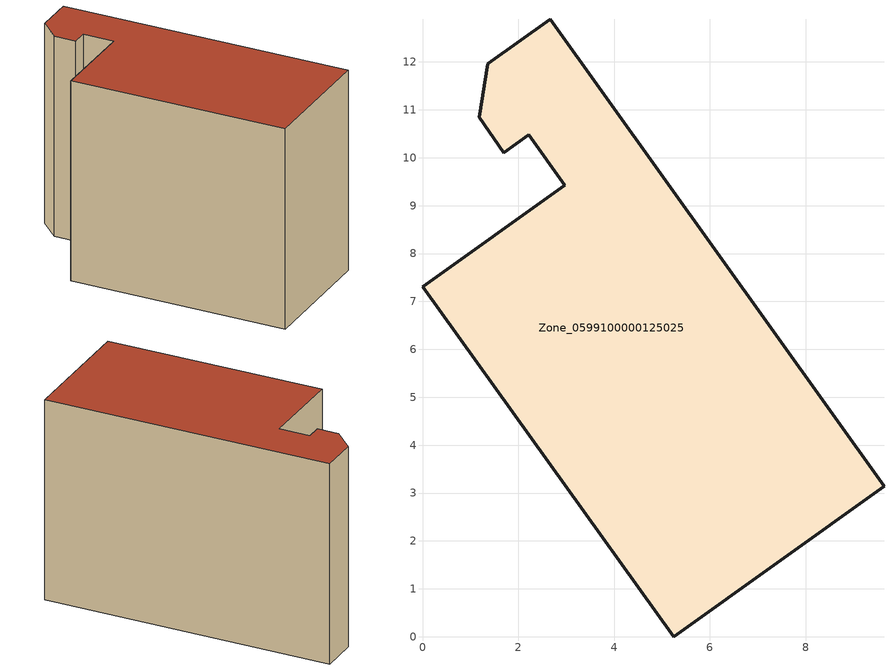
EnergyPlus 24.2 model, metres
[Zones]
Zone_0599100000125025
 floor ground (C_G): 1.18,10.84 1.36,11.96 2.67,12.89 9.63,3.14 5.24,0 0,7.31 2.97,9.43 2.22,10.48 1.69,10.1 z0
 wall outside (C_F): 5.24,0 9.63,3.14 2.67,12.89 1.36,11.96 1.18,10.84 1.69,10.1 2.22,10.48 2.97,9.43 0,7.31 5.24,0 z0:8.47
 roof outside (C_R): 1.69,10.1 2.22,10.48 2.97,9.43 0,7.31 5.24,0 9.63,3.14 2.67,12.89 1.36,11.96 1.18,10.84 z8.47
[BUILDING]
Pand.0599100000125025: North Axis=0; Terrain=City; Loads Convergence Tolerance Value=0.04; Temperature Convergence Tolerance Value=0.4; Solar Distribution=FullExterior; Maximum Number of Warmup Days=25; Minimum Number of Warmup Days=1
[Site:Location]
Rotterdam.The.Hague.AP_ZH_NLD Design_Conditions: Latitude=51.96; Longitude=4.45; Time Zone=1; Elevation=-4.5
[SITE:GROUNDTEMPERATURE:BUILDINGSURFACE]
18, 18, 18, 18, 18, 18, 18, 18, 18, 18, 18, 18
[MATERIAL] Thermal Absorptance=0.9; Solar Absorptance=0.7; Visible Absorptance=0.7
Name | Roughness | Thickness | Conductivity | Density | Specific Heat
G.TI.1975-1991 | MediumSmooth | 0.15 | 0.288461 | 540 | 1210
F.TI.1975-1991 | Rough | 0.3 | 0.230769 | 1920 | 840
R.TI.1975-1991 | MediumRough | 0.2 | 0.153846 | 1500 | 1000
[CONSTRUCTION]
C_G: G.TI.1975-1991
C_F: F.TI.1975-1991
C_R: R.TI.1975-1991
[ZONE]
Zone_0599100000125025: Type=1; Multiplier=1; Ceiling Height=Autocalculate; Volume=Autocalculate; Floor Area=autocalculate; Part of Total Floor Area=Yes
[ZONEINFILTRATION:DESIGNFLOWRATE]
Infil_Zone_0599100000125025: Zone or ZoneList or Space or SpaceList=Zone_0599100000125025; Schedule=AlwaysOn; Design Flow Rate Calculation Method=Flow/Area; Flow Rate per Floor Area=0.003; Constant Term Coefficient=1; Temperature Term Coefficient=0; Velocity Term Coefficient=0; Velocity Squared Term Coefficient=0
[HVACTEMPLATE:ZONE:IDEALLOADSAIRSYSTEM]
Zone_0599100000125025: Maximum Heating Supply Air Temperature=50; Minimum Cooling Supply Air Temperature=13; Maximum Heating Supply Air Humidity Ratio=0.0156; Minimum Cooling Supply Air Humidity Ratio=0.0077; Heating Limit=NoLimit; Cooling Limit=NoLimit; Dehumidification Control Type=ConstantSensibleHeatRatio; Cooling Sensible Heat Ratio=0.7; Dehumidification Setpoint=60; Humidification Control Type=None; Humidification Setpoint=30; Outdoor Air Method=None; Outdoor Air Flow Rate per Person=0.00944; Outdoor Air Flow Rate per Zone Floor Area=0; Outdoor Air Flow Rate per Zone=0; Demand Controlled Ventilation Type=None; Outdoor Air Economizer Type=NoEconomizer; Heat Recovery Type=None; Sensible Heat Recovery Effectiveness=0.7; Latent Heat Recovery Effectiveness=0.65
[ZONECONTROL:THERMOSTAT]
ThermostatControl_Zone_0599100000125025: Zone or ZoneList=Zone_0599100000125025; Control Type Schedule=DualSetpointControlType; Control 1=Thermostat_Zone_0599100000125025; Temperature Difference Between Cutout And Setpoint=0
[THERMOSTATSETPOINT:DUALSETPOINT]
Thermostat_Zone_0599100000125025: Heating Setpoint Temperature Schedule=HeatingSetpoint_Zone_0599100000125025; Cooling Setpoint Temperature Schedule=CoolingSetpoint_Zone_0599100000125025
[SCHEDULE:COMPACT]
HeatingSetpoint_Zone_0599100000125025: Through: 12/31, For: AllDays, Until: 24:00, 21
CoolingSetpoint_Zone_0599100000125025: Through: 12/31, For: AllDays, Until: 24:00, 24
DualSetpointControlType: Through: 12/31, For: AllDays, Until: 24:00, 4
AlwaysOn: Through: 12/31, For: AllDays, Until: 24:00, 1
